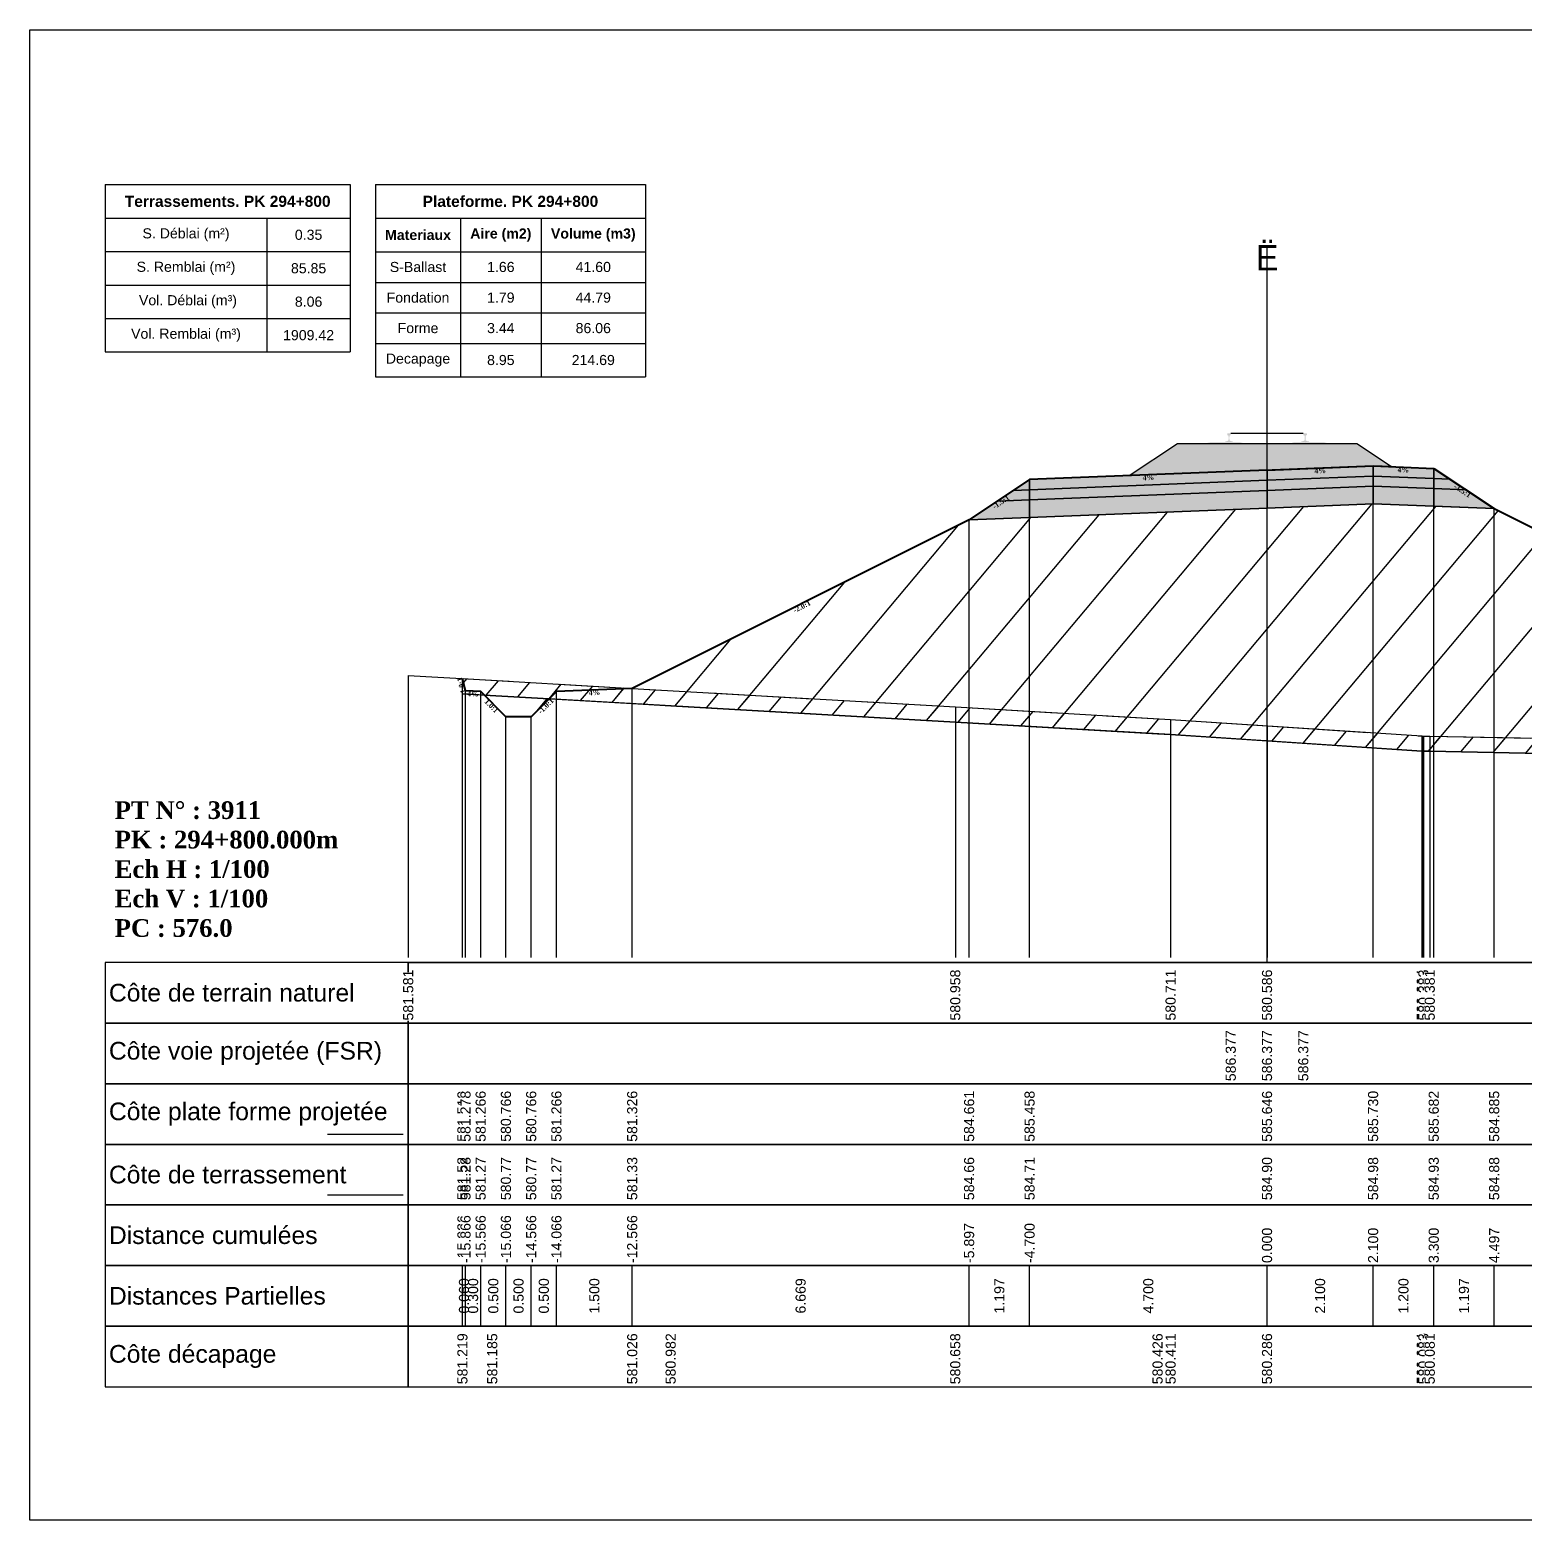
# Model space of a CAD drawing. Header units: millimetres. Extents: x 2762 to 3076, y 916 to 3305.
# Drawn here: x 2797.56 to 2827.14, y 3219.65 to 3249.15 of the extents above; entities that cross this region are included whole.
import ezdxf

# ---------------------------------------------------------------- set-up
doc = ezdxf.new("R2010")
doc.units = ezdxf.units.MM
doc.header["$LTSCALE"] = 2
doc.linetypes.add('CACHE', pattern=[9.525, 6.35, -3.175])
doc.linetypes.add('DASHED', pattern=[0.75, 0.5, -0.25])
for name, color, linetype in [('C-ANNO-TABL', 1, 'Continuous'), ('C-ANNO-TABL-TEXT', 150, 'Continuous'), ('C-ANNO-TABL-TITL', 150, 'Continuous'), ('C-ANNO-TABL-TTBL', 5, 'Continuous'), ('C-ROAD-CORR', 5, 'Continuous'), ('C-ROAD-SCTN', 7, 'Continuous')]:
    doc.layers.add(name, color=color, linetype=linetype)
doc.styles.add('ARIAL', font='arial.ttf')
doc.styles.add('C3D_Etiquette', font='romans.shx')
doc.styles.add('C3D_Profil_Travers', font='romans.shx')
doc.styles.get("Standard").update_dxf_attribs({"font": 'arial.ttf'})

msp = doc.modelspace()

# ---------------------------------------------------------------- hatches: boundary and pattern name
at = {"linetype": 'Continuous', "lineweight": -3}
msp.add_hatch(color=254, dxfattribs=at).paths.add_polyline_path([(2820.837, 3240.778), (2820.837, 3240.963), (2820.952, 3240.984), (2821.3, 3240.984), (2821.3, 3240.989), (2821.226, 3240.989), (2821.226, 3240.999), (2821.227, 3241), (2821.229, 3241.001), (2821.23, 3241.001), (2821.25, 3241.003), (2821.253, 3241.003), (2821.256, 3241.004), (2821.284, 3241.015), (2821.287, 3241.016), (2821.288, 3241.017), (2821.289, 3241.019), (2821.29, 3241.023), (2821.291, 3241.03), (2821.292, 3241.039), (2821.293, 3241.05), (2821.293, 3241.073), (2821.292, 3241.089), (2821.292, 3241.096), (2821.291, 3241.102), (2821.29, 3241.106), (2821.29, 3241.108), (2821.289, 3241.112), (2821.288, 3241.113), (2821.287, 3241.115), (2821.286, 3241.116), (2821.285, 3241.117), (2821.269, 3241.122), (2821.267, 3241.124), (2821.266, 3241.125), (2821.265, 3241.126), (2821.265, 3241.129), (2821.265, 3241.147), (2821.266, 3241.151), (2821.267, 3241.154), (2821.269, 3241.156), (2821.271, 3241.157), (2821.274, 3241.159), (2821.275, 3241.159), (2821.279, 3241.16), (2821.283, 3241.161), (2821.286, 3241.161), (2821.29, 3241.161), (2821.295, 3241.161), (2821.298, 3241.161), (2821.301, 3241.161), (2821.305, 3241.161), (2821.308, 3241.161), (2821.312, 3241.161), (2821.317, 3241.161), (2821.32, 3241.161), (2821.324, 3241.16), (2821.328, 3241.159), (2821.329, 3241.159), (2821.331, 3241.157), (2821.334, 3241.156), (2821.336, 3241.154), (2821.337, 3241.151), (2821.337, 3241.147), (2821.337, 3241.129), (2821.337, 3241.126), (2821.337, 3241.125), (2821.336, 3241.124), (2821.334, 3241.122), (2821.318, 3241.117), (2821.317, 3241.116), (2821.315, 3241.115), (2821.314, 3241.113), (2821.314, 3241.112), (2821.313, 3241.108), (2821.312, 3241.106), (2821.312, 3241.102), (2821.311, 3241.096), (2821.31, 3241.089), (2821.31, 3241.073), (2821.31, 3241.05), (2821.311, 3241.039), (2821.312, 3241.03), (2821.313, 3241.023), (2821.314, 3241.019), (2821.315, 3241.017), (2821.316, 3241.016), (2821.318, 3241.015), (2821.347, 3241.004), (2821.35, 3241.003), (2821.353, 3241.003), (2821.373, 3241.001), (2821.374, 3241.001), (2821.375, 3241), (2821.376, 3240.999), (2821.376, 3240.989), (2821.302, 3240.989), (2821.302, 3240.984), (2821.506, 3240.984), (2821.638, 3240.953), (2822.472, 3240.953), (2822.603, 3240.984), (2822.807, 3240.984), (2822.807, 3240.989), (2822.733, 3240.989), (2822.733, 3240.999), (2822.734, 3241), (2822.736, 3241.001), (2822.737, 3241.001), (2822.757, 3241.003), (2822.76, 3241.003), (2822.763, 3241.004), (2822.791, 3241.015), (2822.794, 3241.016), (2822.795, 3241.017), (2822.796, 3241.019), (2822.797, 3241.023), (2822.798, 3241.03), (2822.799, 3241.039), (2822.8, 3241.05), (2822.8, 3241.073), (2822.799, 3241.089), (2822.799, 3241.096), (2822.798, 3241.102), (2822.797, 3241.106), (2822.797, 3241.108), (2822.796, 3241.112), (2822.795, 3241.113), (2822.794, 3241.115), (2822.793, 3241.116), (2822.792, 3241.117), (2822.776, 3241.122), (2822.774, 3241.124), (2822.773, 3241.125), (2822.772, 3241.126), (2822.772, 3241.129), (2822.772, 3241.147), (2822.773, 3241.151), (2822.774, 3241.154), (2822.776, 3241.156), (2822.778, 3241.157), (2822.781, 3241.159), (2822.782, 3241.159), (2822.786, 3241.16), (2822.79, 3241.161), (2822.793, 3241.161), (2822.797, 3241.161), (2822.802, 3241.161), (2822.805, 3241.161), (2822.808, 3241.161), (2822.812, 3241.161), (2822.815, 3241.161), (2822.819, 3241.161), (2822.824, 3241.161), (2822.827, 3241.161), (2822.831, 3241.16), (2822.835, 3241.159), (2822.836, 3241.159), (2822.838, 3241.157), (2822.841, 3241.156), (2822.843, 3241.154), (2822.844, 3241.151), (2822.844, 3241.147), (2822.844, 3241.129), (2822.844, 3241.126), (2822.844, 3241.125), (2822.843, 3241.124), (2822.841, 3241.122), (2822.825, 3241.117), (2822.824, 3241.116), (2822.822, 3241.115), (2822.821, 3241.113), (2822.821, 3241.112), (2822.82, 3241.108), (2822.819, 3241.106), (2822.819, 3241.102), (2822.818, 3241.096), (2822.817, 3241.089), (2822.817, 3241.073), (2822.817, 3241.05), (2822.818, 3241.039), (2822.819, 3241.03), (2822.82, 3241.023), (2822.821, 3241.019), (2822.822, 3241.017), (2822.823, 3241.016), (2822.825, 3241.015), (2822.854, 3241.004), (2822.857, 3241.003), (2822.86, 3241.003), (2822.88, 3241.001), (2822.881, 3241.001), (2822.882, 3241), (2822.883, 3240.999), (2822.883, 3240.989), (2822.809, 3240.989), (2822.809, 3240.984), (2823.157, 3240.984), (2823.272, 3240.963), (2823.272, 3240.778)])
h = msp.add_hatch(dxfattribs=at)
h.set_pattern_fill('GRAVEL', color=252, scale=0.009, style=0)
h.set_pattern_definition([(228.0128, (2819.486781, 3240.549548), (-1.8288, -2.0574), [0.030755, -3.0447435]), (184.96974, (2819.466207, 3240.526688), (2.743199999, 0.228600013), [0.0527764, -5.2248644]), (132.51045, (2819.413629, 3240.522116), (2.286, -2.5146), [0.0372133, -3.684125]), (267.2737, (2819.324475, 3240.464966), (0.2286, 4.572), [0.0480604, -4.7579794]), (292.83365, (2819.322189, 3240.41696), (-1.143, 2.7432), [0.047127, -4.6655827]), (357.2737, (2819.340477, 3240.373526), (-4.572, 0.2286), [0.0480604, -4.7579794]), (37.69424, (2819.388483, 3240.37124), (-2.9718, -2.286), [0.0635574, -6.2921804]), (72.25533, (2819.438775, 3240.410102), (1.6002, 5.0292), [0.0600048, -5.940473]), (121.42957, (2819.457063, 3240.467252), (-1.8288, 2.9718), [0.048223, -4.774099]), (175.23636, (2819.431917, 3240.5084), (2.5146, -0.2286), [0.055054, -2.697654]), (222.39744, (2819.377053, 3240.512972), (-2.7432, -2.5146), [0.071197, -7.0485095]), (138.81407, (2819.55079, 3240.46268), (-1.6002, 1.3716), [0.0243004, -2.405751]), (171.46923, (2819.532501, 3240.478682), (2.9718, -0.4572), [0.0462314, -4.5769175]), (225, (2819.48678, 3240.48554), (-3e-17, -0.2286), [0.032329, -0.29096]), (203.1986, (2819.47078, 3240.512972), (1.143, 0.4572), [0.01741, -1.723556]), (291.8014, (2819.454777, 3240.506114), (-0.2286, 0.6858), [0.024621, -1.206428]), (30.9638, (2819.46392, 3240.483254), (0.6858, 0.4572), [0.039989, -1.292967]), (161.565, (2819.49821, 3240.50383), (0.4572, -0.2286), [0.028916, -0.693981]), (16.38954, (2819.322189, 3240.506114), (2.286, 0.6858), [0.040508, -4.0102944]), (70.34618, (2819.361051, 3240.517544), (-0.9144, -2.5146), [0.033984, -3.3643994]), (293.1986, (2819.49821, 3240.549548), (-0.4572, 1.143), [0.034819, -1.7061465]), (343.61046, (2819.511927, 3240.517544), (-2.286, 0.6858), [0.040508, -4.0102944]), (339.44395, (2819.32219, 3240.364382), (-1.143, 0.4572), [0.039063, -1.914096]), (294.77514, (2819.358765, 3240.350666), (-1.143, 2.5146), [0.0327305, -3.2403234]), (66.8014, (2819.500497, 3240.320948), (0.4572, 1.143), [0.034819, -1.7061465]), (17.35402, (2819.514213, 3240.352952), (-2.9718, -0.9144), [0.0383204, -3.793714]), (69.44395, (2819.388483, 3240.320948), (-0.4572, -1.143), [0.0195316, -1.933628]), (101.3099, (2819.48678, 3240.32095), (-0.2286, 0.9144), [0.011656, -1.1539795]), (165.9638, (2819.484495, 3240.33238), (0.6858, -0.2286), [0.047127, -0.895415]), (186.009, (2819.438775, 3240.343808), (2.286, 0.2286), [0.043674, -4.323723]), (303.69, (2819.46392, 3240.46268), (-0.2286, 0.4572), [0.032969, -0.79126]), (353.15723, (2819.482209, 3240.435248), (3.8862, -0.4572), [0.05756, -5.698441]), (60.9454, (2819.53936, 3240.42839), (-0.9144, -1.6002), [0.023536, -2.330045]), (90, (2819.5508, 3240.44896), (-0.2286, 0.2286), [0.013716, -0.214884]), (120.25644, (2819.434203, 3240.350666), (0.9144, -1.6002), [0.031758, -3.1440547]), (48.0128, (2819.418201, 3240.378098), (1.8288, 2.0574), [0.06151, -3.0139886]), (0, (2819.45935, 3240.42382), (0.2286, 0.2286), [0.059436, -0.169164]), (325.30485, (2819.518785, 3240.423818), (2.286, -1.6002), [0.036145, -3.5783385]), (254.0546, (2819.548503, 3240.403244), (-0.2286, -0.9144), [0.033285, -1.6309485]), (207.64598, (2819.539359, 3240.37124), (-4.3434, -2.286), [0.054193, -5.365122]), (175.42608, (2819.491353, 3240.346094), (-2.9718, 0.2286), [0.0573327, -5.675926])])
h.paths.add_polyline_path([(2819.322, 3240.321), (2820.28, 3240.959), (2823.83, 3240.959), (2824.519, 3240.5), (2824.155, 3240.514)])
h = msp.add_hatch(color=30, dxfattribs=at)
h.paths.add_polyline_path([(2825.355, 3240.066), (2825.355, 3240.266), (2825.674, 3240.253), (2825.993, 3240.041)])
h.paths.add_polyline_path([(2824.155, 3240.114), (2824.155, 3240.314), (2825.355, 3240.266), (2825.355, 3240.066)])
h.paths.add_polyline_path([(2822.055, 3240.03), (2822.055, 3240.23), (2824.155, 3240.314), (2824.155, 3240.114)])
h.paths.add_polyline_path([(2817.355, 3239.842), (2817.355, 3240.042), (2822.055, 3240.23), (2822.055, 3240.03)])
h.paths.add_polyline_path([(2816.716, 3239.817), (2817.035, 3240.029), (2817.355, 3240.042), (2817.355, 3239.842)])
h = msp.add_hatch(color=11, dxfattribs=at)
h.paths.add_polyline_path([(2825.355, 3240.266), (2825.355, 3240.466), (2825.674, 3240.253)])
h.paths.add_polyline_path([(2824.155, 3240.314), (2824.155, 3240.514), (2825.355, 3240.466), (2825.355, 3240.266)])
h.paths.add_polyline_path([(2822.055, 3240.23), (2822.055, 3240.43), (2824.155, 3240.514), (2824.155, 3240.314)])
h.paths.add_polyline_path([(2817.355, 3240.042), (2817.355, 3240.242), (2822.055, 3240.43), (2822.055, 3240.23)])
h.paths.add_polyline_path([(2817.035, 3240.029), (2817.355, 3240.242), (2817.355, 3240.042)])
h = msp.add_hatch(color=83, dxfattribs=at)
h.paths.add_polyline_path([(2825.355, 3239.716), (2825.355, 3240.066), (2825.993, 3240.041), (2826.551, 3239.668)])
h.paths.add_polyline_path([(2824.155, 3239.764), (2824.155, 3240.114), (2825.355, 3240.066), (2825.355, 3239.716)])
h.paths.add_polyline_path([(2822.055, 3239.68), (2822.055, 3240.03), (2824.155, 3240.114), (2824.155, 3239.764)])
h.paths.add_polyline_path([(2817.355, 3239.492), (2817.355, 3239.842), (2822.055, 3240.03), (2822.055, 3239.68)])
h.paths.add_polyline_path([(2816.158, 3239.444), (2816.716, 3239.817), (2817.355, 3239.842), (2817.355, 3239.492)])
h = msp.add_hatch(dxfattribs=at)
h.set_pattern_fill('_U', color=3, angle=50, style=0, pattern_type=0)
h.set_pattern_definition([(50, (2807.8434, 3235.9045), (-0.766044, 0.642788), [])])
h.paths.add_polyline_path([(2807.843, 3235.904), (2807.989, 3236.05), (2809.489, 3236.11), (2816.158, 3239.444), (2824.155, 3239.764), (2826.551, 3239.668), (2835.962, 3234.963), (2835.962, 3234.663), (2825.276, 3234.865), (2825.151, 3234.867), (2825.135, 3234.867), (2825.118, 3234.868), (2820.146, 3235.195), (2815.884, 3235.442)])
h.paths.add_polyline_path([(2806.128, 3236.003), (2806.128, 3236.303), (2806.189, 3236.062), (2806.489, 3236.05), (2806.56, 3235.978)])
h = msp.add_hatch(dxfattribs=at)
h.set_pattern_fill('_U', color=150, scale=0.5, angle=50, style=0, pattern_type=0)
h.set_pattern_definition([(50, (2807.84337, 3235.90446), (-0.383022, 0.321394), [])])
h.paths.add_polyline_path([(2807.843, 3235.904), (2807.989, 3236.05), (2809.489, 3236.11), (2815.884, 3235.742), (2820.146, 3235.495), (2825.118, 3235.168), (2825.135, 3235.167), (2825.151, 3235.167), (2825.276, 3235.165), (2835.962, 3234.963), (2835.962, 3234.663), (2825.276, 3234.865), (2825.151, 3234.867), (2825.135, 3234.867), (2825.118, 3234.868), (2820.146, 3235.195), (2815.884, 3235.442)])
h.paths.add_polyline_path([(2806.128, 3236.303), (2809.489, 3236.11), (2807.989, 3236.05), (2807.843, 3235.904), (2806.56, 3235.978), (2806.489, 3236.05), (2806.189, 3236.062)])
h.paths.add_polyline_path([(2806.128, 3236.003), (2806.128, 3236.303), (2806.189, 3236.062), (2806.489, 3236.05), (2806.56, 3235.978)])
h = msp.add_hatch(dxfattribs=at)
h.set_pattern_fill('_U', color=1, angle=50, style=0, pattern_type=0)
h.set_pattern_definition([(50, (2806.5603, 3235.9783), (-0.76604, 0.6428), [])])
h.paths.add_polyline_path([(2806.56, 3235.978), (2807.843, 3235.904), (2807.489, 3235.55), (2806.989, 3235.55)])

# ---------------------------------------------------------------- linework, layer by layer
at = {"color": 7, "linetype": 'Continuous', "lineweight": -3}
for p, q in [((2822.055, 3230.684), (2822.055, 3244.884)), ((2805.054, 3230.684), (2839.056, 3230.684)), ((2806.128, 3223.484), (2806.128, 3224.684)), ((2806.189, 3223.484), (2806.189, 3224.684)), ((2806.189, 3223.484), (2806.189, 3224.684)), ((2806.489, 3223.484), (2806.489, 3224.684)), ((2806.489, 3223.484), (2806.489, 3224.684)), ((2806.989, 3223.484), (2806.989, 3224.684)), ((2806.989, 3223.484), (2806.989, 3224.684)), ((2807.489, 3223.484), (2807.489, 3224.684)), ((2807.489, 3223.484), (2807.489, 3224.684)), ((2807.989, 3223.484), (2807.989, 3224.684)), ((2807.989, 3223.484), (2807.989, 3224.684)), ((2809.489, 3223.484), (2809.489, 3224.684)), ((2809.489, 3223.484), (2809.489, 3224.684)), ((2816.158, 3223.484), (2816.158, 3224.684)), ((2816.158, 3223.484), (2816.158, 3224.684)), ((2817.355, 3223.484), (2817.355, 3224.684)), ((2817.355, 3223.484), (2817.355, 3224.684)), ((2822.055, 3223.484), (2822.055, 3224.684)), ((2822.055, 3223.484), (2822.055, 3224.684)), ((2824.155, 3223.484), (2824.155, 3224.684)), ((2824.155, 3223.484), (2824.155, 3224.684)), ((2825.355, 3223.484), (2825.355, 3224.684)), ((2825.355, 3223.484), (2825.355, 3224.684)), ((2826.551, 3223.484), (2826.551, 3224.684)), ((2826.551, 3223.484), (2826.551, 3224.684))]:
    msp.add_line(p, q, dxfattribs=at)
at = {"color": 251, "linetype": 'Continuous', "lineweight": -3}
for p, q in [((2819.322, 3240.321), (2820.28, 3240.959)), ((2820.28, 3240.959), (2823.83, 3240.959)), ((2823.83, 3240.959), (2824.519, 3240.5)), ((2817.355, 3240.242), (2822.055, 3240.43)), ((2824.155, 3240.514), (2819.322, 3240.321)), ((2822.055, 3240.43), (2824.155, 3240.514)), ((2822.055, 3240.23), (2822.055, 3240.43)), ((2822.055, 3240.43), (2822.055, 3240.23)), ((2824.155, 3240.314), (2822.055, 3240.23)), ((2824.519, 3240.5), (2824.155, 3240.514)), ((2824.155, 3240.314), (2824.155, 3240.514)), ((2824.155, 3240.514), (2825.355, 3240.466)), ((2824.155, 3240.514), (2824.155, 3240.314)), ((2825.355, 3240.266), (2824.155, 3240.314)), ((2825.355, 3240.266), (2825.355, 3240.466)), ((2825.355, 3240.466), (2825.674, 3240.253)), ((2825.355, 3240.466), (2825.355, 3240.266)), ((2825.674, 3240.253), (2825.355, 3240.266)), ((2817.035, 3240.029), (2817.355, 3240.242)), ((2817.355, 3240.042), (2817.035, 3240.029)), ((2817.355, 3240.042), (2817.355, 3240.242)), ((2817.355, 3240.242), (2817.355, 3240.042)), ((2822.055, 3240.23), (2817.355, 3240.042))]:
    msp.add_line(p, q, dxfattribs=at)
at = {"color": 53, "linetype": 'Continuous', "lineweight": -3}
for p, q in [((2822.055, 3240.23), (2824.155, 3240.314)), ((2824.155, 3240.114), (2824.155, 3240.314)), ((2824.155, 3240.314), (2825.355, 3240.266)), ((2824.155, 3240.314), (2824.155, 3240.114)), ((2825.355, 3240.066), (2825.355, 3240.266)), ((2825.355, 3240.266), (2825.674, 3240.253)), ((2825.355, 3240.266), (2825.355, 3240.066)), ((2816.716, 3239.817), (2817.035, 3240.029)), ((2817.035, 3240.029), (2817.355, 3240.042)), ((2817.355, 3240.042), (2822.055, 3240.23)), ((2817.355, 3239.842), (2817.355, 3240.042)), ((2817.355, 3240.042), (2817.355, 3239.842)), ((2822.055, 3240.03), (2817.355, 3239.842)), ((2817.355, 3239.842), (2822.055, 3240.03)), ((2822.055, 3240.03), (2822.055, 3240.23)), ((2822.055, 3240.23), (2822.055, 3240.03)), ((2824.155, 3240.114), (2822.055, 3240.03)), ((2822.055, 3240.03), (2824.155, 3240.114)), ((2822.055, 3239.68), (2822.055, 3240.03)), ((2822.055, 3240.03), (2822.055, 3239.68)), ((2825.355, 3240.066), (2824.155, 3240.114)), ((2824.155, 3239.764), (2824.155, 3240.114)), ((2824.155, 3240.114), (2825.355, 3240.066)), ((2824.155, 3240.114), (2824.155, 3239.764)), ((2825.993, 3240.041), (2825.355, 3240.066)), ((2825.355, 3239.716), (2825.355, 3240.066)), ((2825.355, 3240.066), (2825.993, 3240.041)), ((2825.355, 3240.066), (2825.355, 3239.716)), ((2825.674, 3240.253), (2825.993, 3240.041)), ((2825.993, 3240.041), (2826.551, 3239.668)), ((2816.158, 3239.444), (2816.716, 3239.817)), ((2817.355, 3239.842), (2816.716, 3239.817)), ((2816.716, 3239.817), (2817.355, 3239.842)), ((2817.355, 3239.492), (2817.355, 3239.842)), ((2817.355, 3239.842), (2817.355, 3239.492)), ((2822.055, 3239.68), (2817.355, 3239.492)), ((2824.155, 3239.764), (2822.055, 3239.68)), ((2825.355, 3239.716), (2824.155, 3239.764)), ((2826.551, 3239.668), (2825.355, 3239.716)), ((2817.355, 3239.492), (2816.158, 3239.444))]:
    msp.add_line(p, q, dxfattribs=at)
at = {"color": 253, "linetype": 'Continuous', "lineweight": -3}
for p, q in [((2816.158, 3239.444), (2824.155, 3239.764)), ((2824.155, 3239.764), (2826.551, 3239.668)), ((2809.489, 3236.11), (2816.158, 3239.444)), ((2826.551, 3239.668), (2835.962, 3234.963)), ((2806.128, 3236.303), (2809.489, 3236.11)), ((2806.189, 3236.062), (2806.128, 3236.303)), ((2806.128, 3236.003), (2806.128, 3236.303)), ((2806.128, 3236.303), (2806.189, 3236.062)), ((2806.128, 3236.003), (2806.128, 3236.303)), ((2806.128, 3236.303), (2806.189, 3236.062)), ((2806.56, 3235.978), (2806.128, 3236.003)), ((2806.56, 3235.978), (2806.128, 3236.003)), ((2806.489, 3236.05), (2806.189, 3236.062)), ((2806.189, 3236.062), (2806.489, 3236.05)), ((2806.189, 3236.062), (2806.489, 3236.05)), ((2806.56, 3235.978), (2806.489, 3236.05)), ((2806.489, 3236.05), (2806.56, 3235.978)), ((2806.489, 3236.05), (2806.56, 3235.978)), ((2807.843, 3235.904), (2806.56, 3235.978)), ((2806.56, 3235.978), (2807.843, 3235.904)), ((2806.989, 3235.55), (2806.56, 3235.978)), ((2807.843, 3235.904), (2807.489, 3235.55)), ((2807.843, 3235.904), (2807.989, 3236.05)), ((2807.989, 3236.05), (2807.843, 3235.904)), ((2807.843, 3235.904), (2807.989, 3236.05)), ((2815.884, 3235.442), (2807.843, 3235.904)), ((2815.884, 3235.442), (2807.843, 3235.904)), ((2807.989, 3236.05), (2809.489, 3236.11)), ((2809.489, 3236.11), (2807.989, 3236.05)), ((2807.989, 3236.05), (2809.489, 3236.11)), ((2809.489, 3236.11), (2815.884, 3235.742)), ((2807.489, 3235.55), (2806.989, 3235.55)), ((2815.884, 3235.742), (2820.146, 3235.495)), ((2820.146, 3235.195), (2815.884, 3235.442)), ((2820.146, 3235.195), (2815.884, 3235.442)), ((2820.146, 3235.495), (2825.118, 3235.168)), ((2825.118, 3234.868), (2820.146, 3235.195)), ((2825.118, 3234.868), (2820.146, 3235.195)), ((2825.118, 3235.168), (2825.135, 3235.167)), ((2825.135, 3235.167), (2825.151, 3235.167)), ((2825.151, 3235.167), (2825.276, 3235.165)), ((2825.276, 3235.165), (2835.962, 3234.963)), ((2825.135, 3234.867), (2825.118, 3234.868)), ((2825.135, 3234.867), (2825.118, 3234.868)), ((2825.151, 3234.867), (2825.135, 3234.867)), ((2825.151, 3234.867), (2825.135, 3234.867)), ((2825.276, 3234.865), (2825.151, 3234.867)), ((2825.276, 3234.865), (2825.151, 3234.867)), ((2835.962, 3234.663), (2825.276, 3234.865)), ((2835.962, 3234.663), (2825.276, 3234.865))]:
    msp.add_line(p, q, dxfattribs=at)
at = {"color": 8, "linetype": 'CACHE', "lineweight": -3}
for p, q in [((2822.055, 3230.784), (2822.055, 3239.68)), ((2822.055, 3230.784), (2822.055, 3239.68)), ((2824.155, 3230.784), (2824.155, 3239.764)), ((2825.355, 3230.784), (2825.355, 3239.716)), ((2816.158, 3230.784), (2816.158, 3239.444)), ((2817.355, 3230.784), (2817.355, 3239.492)), ((2826.551, 3230.784), (2826.551, 3239.668)), ((2806.128, 3230.784), (2806.128, 3236.303)), ((2806.189, 3230.784), (2806.189, 3236.062)), ((2806.489, 3230.784), (2806.489, 3236.05)), ((2807.989, 3230.784), (2807.989, 3236.05)), ((2809.489, 3230.784), (2809.489, 3236.11)), ((2806.989, 3230.784), (2806.989, 3235.55)), ((2807.489, 3230.784), (2807.489, 3235.55))]:
    msp.add_line(p, q, dxfattribs=at)
at = {"color": 105, "linetype": 'DASHED', "lineweight": -3, "ltscale": 2}
for p, q in [((2805.055, 3236.365), (2815.884, 3235.742)), ((2815.884, 3235.742), (2820.146, 3235.495)), ((2820.146, 3235.495), (2822.055, 3235.37)), ((2822.055, 3235.37), (2825.118, 3235.168)), ((2825.118, 3235.168), (2825.135, 3235.167)), ((2825.135, 3235.167), (2825.151, 3235.167)), ((2825.151, 3235.167), (2825.276, 3235.165)), ((2825.276, 3235.165), (2839.055, 3234.905))]:
    msp.add_line(p, q, dxfattribs=at)
at = {"color": 98, "linetype": 'CACHE', "lineweight": -3}
for p, q in [((2805.055, 3236.365), (2805.055, 3230.784)), ((2815.884, 3235.742), (2815.884, 3230.784)), ((2820.146, 3235.495), (2820.146, 3230.784)), ((2822.055, 3235.37), (2822.055, 3230.784)), ((2825.118, 3235.168), (2825.118, 3230.784)), ((2825.135, 3235.167), (2825.135, 3230.784)), ((2825.151, 3235.167), (2825.151, 3230.784)), ((2825.276, 3235.165), (2825.276, 3230.784))]:
    msp.add_line(p, q, dxfattribs=at)
at = {"color": 6, "linetype": 'Continuous', "lineweight": -3}
for p, q in [((2806.128, 3236.003), (2806.718, 3235.969)), ((2806.718, 3235.969), (2809.489, 3235.81)), ((2809.489, 3235.81), (2810.25, 3235.766)), ((2810.25, 3235.766), (2815.884, 3235.442)), ((2815.884, 3235.442), (2819.888, 3235.21)), ((2819.888, 3235.21), (2820.146, 3235.195)), ((2820.146, 3235.195), (2822.055, 3235.07)), ((2822.055, 3235.07), (2825.118, 3234.868)), ((2825.118, 3234.868), (2825.135, 3234.867)), ((2825.135, 3234.867), (2825.151, 3234.867)), ((2825.151, 3234.867), (2825.276, 3234.865)), ((2825.276, 3234.865), (2835.962, 3234.663))]:
    msp.add_line(p, q, dxfattribs=at)
at = {"color": 154, "linetype": 'Continuous', "lineweight": -3}
msp.add_line((2803.454, 3227.284), (2804.954, 3227.284), dxfattribs=at)
at = {"color": 1, "linetype": 'Continuous', "lineweight": -3}
msp.add_line((2803.454, 3226.084), (2804.954, 3226.084), dxfattribs=at)
at = {"color": 7, "linetype": 'Continuous', "lineweight": -3}
for points in [[(2805.054, 3229.484), (2805.054, 3230.684), (2799.054, 3230.684), (2799.054, 3229.484)], [(2805.054, 3229.484), (2839.056, 3229.484), (2839.056, 3230.684), (2805.054, 3230.684)], [(2805.054, 3228.284), (2805.054, 3229.484), (2799.054, 3229.484), (2799.054, 3228.284)], [(2805.054, 3228.284), (2839.056, 3228.284), (2839.056, 3229.484), (2805.054, 3229.484)], [(2805.054, 3227.084), (2805.054, 3228.284), (2799.054, 3228.284), (2799.054, 3227.084)], [(2805.054, 3227.084), (2839.056, 3227.084), (2839.056, 3228.284), (2805.054, 3228.284)], [(2805.054, 3225.884), (2805.054, 3227.084), (2799.054, 3227.084), (2799.054, 3225.884)], [(2805.054, 3225.884), (2839.056, 3225.884), (2839.056, 3227.084), (2805.054, 3227.084)], [(2805.054, 3224.684), (2805.054, 3225.884), (2799.054, 3225.884), (2799.054, 3224.684)], [(2805.054, 3224.684), (2839.056, 3224.684), (2839.056, 3225.884), (2805.054, 3225.884)], [(2805.054, 3223.484), (2805.054, 3224.684), (2799.054, 3224.684), (2799.054, 3223.484)], [(2805.054, 3223.484), (2839.056, 3223.484), (2839.056, 3224.684), (2805.054, 3224.684)], [(2805.054, 3222.284), (2805.054, 3223.484), (2799.054, 3223.484), (2799.054, 3222.284)], [(2805.054, 3222.284), (2839.056, 3222.284), (2839.056, 3223.484), (2805.054, 3223.484)]]:
    msp.add_3dface(points, dxfattribs=at)
at = {"layer": 'C-ANNO-TABL', "color": 7, "linetype": 'Continuous', "lineweight": -3}
for p, q in [((2799.054, 3245.419), (2802.256, 3245.419)), ((2802.256, 3245.419), (2803.907, 3245.419)), ((2802.256, 3245.419), (2802.256, 3244.757)), ((2804.407, 3245.416), (2806.089, 3245.416)), ((2806.089, 3245.416), (2807.685, 3245.416)), ((2806.089, 3245.416), (2806.089, 3244.754)), ((2807.685, 3245.416), (2809.748, 3245.416)), ((2807.685, 3245.416), (2807.685, 3244.754)), ((2799.054, 3244.757), (2802.256, 3244.757)), ((2802.256, 3244.757), (2803.907, 3244.757)), ((2802.256, 3244.757), (2802.256, 3244.095)), ((2804.407, 3244.754), (2806.089, 3244.754)), ((2806.089, 3244.754), (2807.685, 3244.754)), ((2806.089, 3244.754), (2806.089, 3244.147)), ((2807.685, 3244.754), (2809.748, 3244.754)), ((2807.685, 3244.754), (2807.685, 3244.147)), ((2804.407, 3244.147), (2806.089, 3244.147)), ((2806.089, 3244.147), (2807.685, 3244.147)), ((2806.089, 3244.147), (2806.089, 3243.543)), ((2807.685, 3244.147), (2809.748, 3244.147)), ((2807.685, 3244.147), (2807.685, 3243.543)), ((2799.054, 3244.095), (2802.256, 3244.095)), ((2802.256, 3244.095), (2803.907, 3244.095)), ((2802.256, 3244.095), (2802.256, 3243.432)), ((2804.407, 3243.543), (2806.089, 3243.543)), ((2806.089, 3243.543), (2807.685, 3243.543)), ((2806.089, 3243.543), (2806.089, 3242.939)), ((2807.685, 3243.543), (2809.748, 3243.543)), ((2807.685, 3243.543), (2807.685, 3242.939)), ((2799.054, 3243.432), (2802.256, 3243.432)), ((2802.256, 3243.432), (2803.907, 3243.432)), ((2802.256, 3243.432), (2802.256, 3242.77)), ((2804.407, 3242.939), (2806.089, 3242.939)), ((2806.089, 3242.939), (2807.685, 3242.939)), ((2806.089, 3242.939), (2806.089, 3242.28)), ((2807.685, 3242.939), (2809.748, 3242.939)), ((2807.685, 3242.939), (2807.685, 3242.28))]:
    msp.add_line(p, q, dxfattribs=at)
at = {"layer": 'C-ANNO-TABL-TTBL', "color": 7, "linetype": 'Continuous', "lineweight": -3}
for p, q in [((2799.054, 3246.084), (2803.907, 3246.084)), ((2799.054, 3246.084), (2799.054, 3245.419)), ((2803.907, 3246.084), (2803.907, 3245.419)), ((2804.407, 3246.084), (2809.748, 3246.084)), ((2804.407, 3246.084), (2804.407, 3245.416)), ((2809.748, 3246.084), (2809.748, 3245.416)), ((2799.054, 3245.419), (2799.054, 3244.757)), ((2803.907, 3245.419), (2803.907, 3244.757)), ((2804.407, 3245.416), (2804.407, 3244.754)), ((2809.748, 3245.416), (2809.748, 3244.754)), ((2799.054, 3244.757), (2799.054, 3244.095)), ((2803.907, 3244.757), (2803.907, 3244.095)), ((2804.407, 3244.754), (2804.407, 3244.147)), ((2809.748, 3244.754), (2809.748, 3244.147)), ((2804.407, 3244.147), (2804.407, 3243.543)), ((2809.748, 3244.147), (2809.748, 3243.543)), ((2799.054, 3244.095), (2799.054, 3243.432)), ((2803.907, 3244.095), (2803.907, 3243.432)), ((2804.407, 3243.543), (2804.407, 3242.939)), ((2809.748, 3243.543), (2809.748, 3242.939)), ((2799.054, 3243.432), (2799.054, 3242.77)), ((2803.907, 3243.432), (2803.907, 3242.77)), ((2804.407, 3242.939), (2804.407, 3242.28)), ((2809.748, 3242.939), (2809.748, 3242.28)), ((2799.054, 3242.77), (2802.256, 3242.77)), ((2802.256, 3242.77), (2803.907, 3242.77)), ((2804.407, 3242.28), (2806.089, 3242.28)), ((2806.089, 3242.28), (2807.685, 3242.28)), ((2807.685, 3242.28), (2809.748, 3242.28))]:
    msp.add_line(p, q, dxfattribs=at)
at = {"layer": 'C-ROAD-CORR', "color": 1, "linetype": 'Continuous', "lineweight": 40}
for p, q in [((2822.055, 3240.43), (2817.355, 3240.242)), ((2822.055, 3240.43), (2824.155, 3240.514)), ((2824.155, 3240.514), (2825.355, 3240.466)), ((2825.355, 3240.466), (2826.551, 3239.668)), ((2817.355, 3240.242), (2816.158, 3239.444)), ((2816.158, 3239.444), (2809.489, 3236.11)), ((2826.551, 3239.668), (2835.962, 3234.963)), ((2806.189, 3236.062), (2806.128, 3236.303)), ((2806.489, 3236.05), (2806.189, 3236.062)), ((2806.989, 3235.55), (2806.489, 3236.05)), ((2807.989, 3236.05), (2807.489, 3235.55)), ((2809.489, 3236.11), (2807.989, 3236.05)), ((2807.489, 3235.55), (2806.989, 3235.55))]:
    msp.add_line(p, q, dxfattribs=at)
at = {"layer": 'C-ROAD-CORR', "color": 102, "linetype": 'Continuous', "lineweight": -3, "ltscale": 0.5}
for p, q in [((2822.055, 3239.68), (2817.355, 3239.492)), ((2822.055, 3239.68), (2824.155, 3239.764)), ((2824.155, 3239.764), (2825.355, 3239.716)), ((2825.355, 3239.716), (2826.551, 3239.668)), ((2817.355, 3239.492), (2816.158, 3239.444))]:
    msp.add_line(p, q, dxfattribs=at)
at = {"layer": 'C-ROAD-CORR', "color": 1, "linetype": 'Continuous', "lineweight": -3}
for p, q in [((2806.989, 3235.55), (2806.489, 3236.05)), ((2807.989, 3236.05), (2807.489, 3235.55))]:
    msp.add_line(p, q, dxfattribs=at)
at = {"layer": 'C-ROAD-SCTN', "color": 154, "linetype": 'Continuous', "lineweight": -3}
for p, q in [((2821.337, 3241.161), (2822.055, 3241.161)), ((2822.055, 3241.161), (2822.772, 3241.161)), ((2817.355, 3240.242), (2822.055, 3240.43)), ((2822.055, 3240.43), (2824.155, 3240.514)), ((2824.155, 3240.514), (2825.355, 3240.466)), ((2825.355, 3240.466), (2826.551, 3239.668)), ((2816.158, 3239.444), (2817.355, 3240.242)), ((2809.489, 3236.11), (2816.158, 3239.444)), ((2826.551, 3239.668), (2835.962, 3234.963)), ((2806.128, 3236.303), (2806.189, 3236.062)), ((2806.189, 3236.062), (2806.489, 3236.05)), ((2806.489, 3236.05), (2806.989, 3235.55)), ((2807.489, 3235.55), (2807.989, 3236.05)), ((2807.989, 3236.05), (2809.489, 3236.11)), ((2806.989, 3235.55), (2807.489, 3235.55))]:
    msp.add_line(p, q, dxfattribs=at)
at = {"layer": 'C-ROAD-SCTN', "color": 140, "linetype": 'Continuous', "lineweight": -3}
for p, q in [((2819.322, 3240.321), (2820.28, 3240.959)), ((2820.28, 3240.959), (2820.323, 3240.959)), ((2820.323, 3240.959), (2822.055, 3240.959)), ((2822.055, 3240.959), (2823.786, 3240.959)), ((2823.786, 3240.959), (2823.83, 3240.959)), ((2823.83, 3240.959), (2824.519, 3240.5))]:
    msp.add_line(p, q, dxfattribs=at)
at = {"layer": 'C-ROAD-SCTN', "color": 1, "linetype": 'Continuous', "lineweight": -3}
for p, q in [((2817.355, 3239.492), (2822.055, 3239.68)), ((2822.055, 3239.68), (2824.155, 3239.764)), ((2824.155, 3239.764), (2825.355, 3239.716)), ((2825.355, 3239.716), (2826.551, 3239.668)), ((2809.489, 3236.11), (2816.158, 3239.444)), ((2816.158, 3239.444), (2817.355, 3239.492)), ((2826.551, 3239.668), (2835.962, 3234.963)), ((2806.128, 3236.303), (2806.189, 3236.062)), ((2806.189, 3236.062), (2806.489, 3236.05)), ((2806.489, 3236.05), (2806.989, 3235.55)), ((2807.489, 3235.55), (2807.989, 3236.05)), ((2807.989, 3236.05), (2809.489, 3236.11)), ((2806.989, 3235.55), (2807.489, 3235.55))]:
    msp.add_line(p, q, dxfattribs=at)

# ---------------------------------------------------------------- texts
at = {"color": 7, "linetype": 'Continuous', "lineweight": -3}
for s, insert, char_height, attachment_point, style in [('{\\fWingdings|b0|i0|c2|p0;Ë}', (2822.055, 3244.384), 0.5, 8, 'C3D_Profil_Travers'), ('{\\fTimes New Roman|b1|i0|c0|p18;PT N° : 3911\\PPK : 294+800.000m\\PEch H : 1/100\\PEch V : 1/100\\PPC : 576.0}', (2799.243, 3231.184), 0.35, 7, 'C3D_Profil_Travers'), ('{\\fArial|b0|i0|c0|p34;Côte de terrain naturel}', (2799.129, 3230.084), 0.35, 4, 'C3D_Etiquette'), ('{\\fArial|b0|i0|c0|p34;Côte plate forme projetée}', (2799.129, 3227.684), 0.35, 4, 'C3D_Etiquette'), ('{\\fArial|b0|i0|c0|p34;Côte de terrassement}', (2799.129, 3226.484), 0.35, 4, 'C3D_Etiquette'), ('{\\fArial|b0|i0|c0|p34;Distance cumulées}', (2799.129, 3225.284), 0.35, 4, 'C3D_Etiquette'), ('{\\fArial|b0|i0|c0|p34;Distances Partielles}', (2799.129, 3224.084), 0.35, 4, 'C3D_Etiquette'), ('{\\fArial|b0|i0|c0|p34;Côte décapage}', (2799.129, 3222.884), 0.35, 4, 'C3D_Etiquette')]:
    msp.add_mtext(s, dxfattribs=dict(at, insert=insert, char_height=char_height, attachment_point=attachment_point, style=style))
at = {"color": 7, "linetype": 'Continuous', "lineweight": -3, "char_height": 0.1, "style": 'C3D_Etiquette'}
for s, insert, width, attachment_point, rotation in [('{\\fTimes New Roman|b1|i0|c0|p18;4%}', (2819.705, 3240.332), 0.42071, 2, 2.2906), ('{\\fTimes New Roman|b1|i0|c0|p18;4%}', (2823.105, 3240.468), 0.37094, 2, 2.2906), ('{\\fTimes New Roman|b1|i0|c0|p18;4%}', (2824.754, 3240.486), 0.42071, 2, 357.7094), ('{\\fTimes New Roman|b1|i0|c0|p18;-1.5:1}', (2825.951, 3240.064), 0.34598, 2, 326.3099), ('{\\fTimes New Roman|b1|i0|c0|p18;-1.5:1}', (2816.758, 3239.84), 0.34598, 2, 33.6901), ('{\\fTimes New Roman|b1|i0|c0|p18;-2.0:1}', (2812.825, 3237.774), 0.34598, 2, 26.5651), ('{\\fTimes New Roman|b1|i0|c0|p18;1.0:1}', (2806.155, 3236.181), 0.29446, 8, 104.0362), ('{\\fTimes New Roman|b1|i0|c0|p18;4%}', (2806.339, 3236.052), 0.37094, 2, 357.7094), ('{\\fTimes New Roman|b1|i0|c0|p18;1.0:1}', (2806.736, 3235.797), 0.29001, 2, 315), ('{\\fTimes New Roman|b1|i0|c0|p18;-1.0:1}', (2807.742, 3235.797), 0.34598, 2, 45), ('{\\fTimes New Roman|b1|i0|c0|p18;4%}', (2808.739, 3236.076), 0.42071, 2, 2.2906)]:
    msp.add_mtext(s, dxfattribs=dict(at, insert=insert, width=width, attachment_point=attachment_point, rotation=rotation))
at = {"color": 7, "linetype": 'Continuous', "lineweight": -3, "insert": (2799.129, 3228.884), "char_height": 0.35, "attachment_point": 4}
msp.add_mtext('{\\fArial|b0|i0|c0|p34;Côte voie projetée (FSR)}', dxfattribs=at)
at = {"color": 7, "linetype": 'Continuous', "lineweight": -3, "char_height": 0.2, "rotation": 90, "style": 'C3D_Profil_Travers'}
for s, insert, attachment_point in [('{\\fArial|b0|i0|c0|p34;581.52}', (2806.128, 3225.979), 4), ('{\\fArial|b0|i0|c0|p34;581.28}', (2806.189, 3225.979), 4), ('{\\fArial|b0|i0|c0|p34;581.27}', (2806.489, 3225.979), 4), ('{\\fArial|b0|i0|c0|p34;580.77}', (2806.989, 3225.979), 4), ('{\\fArial|b0|i0|c0|p34;580.77}', (2807.489, 3225.979), 4), ('{\\fArial|b0|i0|c0|p34;581.27}', (2807.989, 3225.979), 4), ('{\\fArial|b0|i0|c0|p34;581.33}', (2809.489, 3225.979), 4), ('{\\fArial|b0|i0|c0|p34;584.66}', (2816.158, 3225.979), 4), ('{\\fArial|b0|i0|c0|p34;584.71}', (2817.355, 3225.979), 4), ('{\\fArial|b0|i0|c0|p34;584.90}', (2822.055, 3225.979), 4), ('{\\fArial|b0|i0|c0|p34;584.98}', (2824.155, 3225.979), 4), ('{\\fArial|b0|i0|c0|p34;584.93}', (2825.355, 3225.979), 4), ('{\\fArial|b0|i0|c0|p34;584.88}', (2826.551, 3225.979), 4), ('{\\fArial|b0|i0|c0|p34;0.060}', (2806.159, 3224.084), 5), ('{\\fArial|b0|i0|c0|p34;0.300}', (2806.339, 3224.084), 5), ('{\\fArial|b0|i0|c0|p34;0.500}', (2806.739, 3224.084), 5), ('{\\fArial|b0|i0|c0|p34;0.500}', (2807.239, 3224.084), 5), ('{\\fArial|b0|i0|c0|p34;0.500}', (2807.739, 3224.084), 5), ('{\\fArial|b0|i0|c0|p34;1.500}', (2808.739, 3224.084), 5), ('{\\fArial|b0|i0|c0|p34;6.669}', (2812.823, 3224.084), 5), ('{\\fArial|b0|i0|c0|p34;1.197}', (2816.756, 3224.084), 5), ('{\\fArial|b0|i0|c0|p34;4.700}', (2819.705, 3224.084), 5), ('{\\fArial|b0|i0|c0|p34;2.100}', (2823.105, 3224.084), 5), ('{\\fArial|b0|i0|c0|p34;1.200}', (2824.755, 3224.084), 5), ('{\\fArial|b0|i0|c0|p34;1.197}', (2825.953, 3224.084), 5)]:
    msp.add_mtext(s, dxfattribs=dict(at, insert=insert, attachment_point=attachment_point))
at = {"layer": 'C-ANNO-TABL-TEXT', "color": 7, "linetype": 'Continuous', "lineweight": -3, "char_height": 0.2, "attachment_point": 5, "style": 'ARIAL'}
for s, insert in [('{\\fArial|b0|i0|c0|p34;\\C7;0.35}', (2803.082, 3245.088)), ('{\\fArial|b0|i0|c0|p34;\\C7;85.85}', (2803.082, 3244.426)), ('{\\fArial|b0|i0|c0|p34;\\C7;S-Ballast}', (2805.248, 3244.451)), ('{\\fArial|b0|i0|c0|p34;\\C7;1.66}', (2806.887, 3244.451)), ('{\\C18;\\c0;41.60}', (2808.717, 3244.451)), ('{\\fArial|b0|i0|c0|p34;\\C7;8.06}', (2803.082, 3243.764)), ('{\\fArial|b0|i0|c0|p34;\\C7;Fondation}', (2805.248, 3243.845)), ('{\\fArial|b0|i0|c0|p34;\\C7;1.79}', (2806.887, 3243.845)), ('{\\C18;\\c0;44.79}', (2808.717, 3243.845)), ('{\\fArial|b0|i0|c0|p34;\\C7;Forme}', (2805.248, 3243.241)), ('{\\fArial|b0|i0|c0|p34;\\C7;3.44}', (2806.887, 3243.241)), ('{\\C18;\\c0;86.06}', (2808.717, 3243.241)), ('{\\fArial|b0|i0|c0|p34;\\C7;1909.42}', (2803.082, 3243.101)), ('{\\fArial|b0|i0|c0|p34;\\C7;Decapage}', (2805.248, 3242.609)), ('{\\fArial|b0|i0|c0|p34;\\C7;8.95}', (2806.887, 3242.609)), ('{\\C18;\\c0;214.69}', (2808.717, 3242.609))]:
    msp.add_mtext(s, dxfattribs=dict(at, insert=insert))
at = {"layer": 'C-ANNO-TABL-TITL', "color": 7, "linetype": 'Continuous', "lineweight": -3, "attachment_point": 5, "style": 'ARIAL'}
for s, insert, char_height in [('{\\fArial|b1|i0|c0|p34;\\C7;Terrassements. PK 294+800}', (2801.48, 3245.751), 0.22), ('{\\fArial|b1|i0|c0|p34;\\C18;\\c0;Plateforme. PK 294+800}', (2807.077, 3245.75), 0.22), ('{\\fArial|b0|i0|c0|p34;\\C7;S. Déblai (m²) }', (2800.655, 3245.088), 0.2), ('{\\fArial|b1|i0|c0|p34;\\C7;Materiaux   }', (2805.248, 3245.085), 0.2), ('{\\fArial|b1|i0|c0|p34;\\C7;Aire (m2)}', (2806.887, 3245.085), 0.2), ('{\\fArial|b1|i0|c0|p34;\\C7;Volume (m3)}', (2808.717, 3245.085), 0.2), ('{\\fArial|b0|i0|c0|p34;\\C7;S. Remblai (m²) }', (2800.655, 3244.426), 0.2), ('{\\fArial|b0|i0|c0|p34;\\C7; Vol. Déblai (m³) }', (2800.655, 3243.764), 0.2), ('{\\fArial|b0|i0|c0|p34;\\C7;Vol. Remblai (m³)}', (2800.655, 3243.101), 0.2)]:
    msp.add_mtext(s, dxfattribs=dict(at, insert=insert, char_height=char_height))

# ---------------------------------------------------------------- next in the draw order: texts
at = {"color": 7, "linetype": 'Continuous', "lineweight": -3, "char_height": 0.2, "attachment_point": 4, "rotation": 90, "style": 'C3D_Profil_Travers', "bg_fill": 3, "box_fill_scale": 1.000375, "bg_fill_color": 256, "bg_fill_true_color": 13158600, "bg_fill_transparency": 0}
for s, insert, width in [('{\\fArial|b0|i0|c0|p34;581.581}', (2805.055, 3229.534), 0.95654), ('{\\fArial|b0|i0|c0|p34;580.958}', (2815.884, 3229.534), 0.99595), ('{\\fArial|b0|i0|c0|p34;580.711}', (2820.146, 3229.534), 0.95654), ('{\\fArial|b0|i0|c0|p34;580.586}', (2822.055, 3229.534), 0.99539), ('{\\fArial|b0|i0|c0|p34;580.384}', (2825.118, 3229.534), 0.99471), ('{\\fArial|b0|i0|c0|p34;586.377}', (2821.337, 3228.334), 0.99553), ('{\\fArial|b0|i0|c0|p34;586.377}', (2822.055, 3228.334), 0.99553), ('{\\fArial|b0|i0|c0|p34;586.377}', (2822.772, 3228.334), 0.99553), ('{\\fArial|b0|i0|c0|p34;581.519}', (2806.128, 3227.134), 0.99595), ('{\\fArial|b0|i0|c0|p34;580.766}', (2806.989, 3227.134), 0.99539), ('{\\fArial|b0|i0|c0|p34;580.766}', (2807.489, 3227.134), 0.99539), ('{\\fArial|b0|i0|c0|p34;581.266}', (2807.989, 3227.134), 0.99539), ('{\\fArial|b0|i0|c0|p34;581.326}', (2809.489, 3227.134), 0.99539), ('{\\fArial|b0|i0|c0|p34;584.661}', (2816.158, 3227.134), 0.95654), ('{\\fArial|b0|i0|c0|p34;585.458}', (2817.355, 3227.134), 0.99595), ('{\\fArial|b0|i0|c0|p34;585.646}', (2822.055, 3227.134), 0.99539), ('{\\fArial|b0|i0|c0|p34;585.730}', (2824.155, 3227.134), 0.99484), ('{\\fArial|b0|i0|c0|p34;585.682}', (2825.355, 3227.134), 0.99347), ('{\\fArial|b0|i0|c0|p34;584.885}', (2826.551, 3227.134), 0.99705), ('{\\fArial|b0|i0|c0|p34;\\C256;-15.926}', (2806.128, 3224.734), 0.93518), ('{\\fArial|b0|i0|c0|p34;\\C256;-15.066}', (2806.989, 3224.734), 0.93518), ('{\\fArial|b0|i0|c0|p34;\\C256;-14.566}', (2807.489, 3224.734), 0.93518), ('{\\fArial|b0|i0|c0|p34;\\C256;-14.066}', (2807.989, 3224.734), 0.93518), ('{\\fArial|b0|i0|c0|p34;\\C256;-12.566}', (2809.489, 3224.734), 0.93518), ('{\\fArial|b0|i0|c0|p34;\\C256;-5.897}', (2816.158, 3224.734), 0.77838), ('{\\fArial|b0|i0|c0|p34;\\C256;-4.700}', (2817.355, 3224.734), 0.77769), ('{\\fArial|b0|i0|c0|p34;\\C256;0.000}', (2822.055, 3224.734), 0.68096), ('{\\fArial|b0|i0|c0|p34;\\C256;2.100}', (2824.155, 3224.734), 0.6844), ('{\\fArial|b0|i0|c0|p34;\\C256;3.300}', (2825.355, 3224.734), 0.68082), ('{\\fArial|b0|i0|c0|p34;\\C256;4.497}', (2826.551, 3224.734), 0.68978), ('{\\fArial|b0|i0|c0|p34;581.219}', (2806.128, 3222.334), 0.99595), ('{\\fArial|b0|i0|c0|p34;581.185}', (2806.718, 3222.334), 0.99705), ('{\\fArial|b0|i0|c0|p34;581.026}', (2809.489, 3222.334), 0.99539), ('{\\fArial|b0|i0|c0|p34;580.982}', (2810.25, 3222.334), 0.99347), ('{\\fArial|b0|i0|c0|p34;580.658}', (2815.884, 3222.334), 0.99595), ('{\\fArial|b0|i0|c0|p34;580.426}', (2819.888, 3222.334), 0.99539), ('{\\fArial|b0|i0|c0|p34;580.286}', (2822.055, 3222.334), 0.99539), ('{\\fArial|b0|i0|c0|p34;580.084}', (2825.118, 3222.334), 0.99471)]:
    msp.add_mtext(s, dxfattribs=dict(at, insert=insert, width=width))

# ---------------------------------------------------------------- next in the draw order: texts
for s, insert, width in [('{\\fArial|b0|i0|c0|p34;580.384}', (2825.135, 3229.534), 0.99471), ('{\\fArial|b0|i0|c0|p34;581.278}', (2806.189, 3227.134), 0.99595), ('{\\fArial|b0|i0|c0|p34;\\C256;-15.866}', (2806.189, 3224.734), 0.93518), ('{\\fArial|b0|i0|c0|p34;580.411}', (2820.146, 3222.334), 0.95654), ('{\\fArial|b0|i0|c0|p34;580.084}', (2825.135, 3222.334), 0.99471)]:
    msp.add_mtext(s, dxfattribs=dict(at, insert=insert, width=width))

# ---------------------------------------------------------------- next in the draw order: texts
for s, insert, width in [('{\\fArial|b0|i0|c0|p34;580.383}', (2825.151, 3229.534), 0.99553), ('{\\fArial|b0|i0|c0|p34;581.266}', (2806.489, 3227.134), 0.99539), ('{\\fArial|b0|i0|c0|p34;\\C256;-15.566}', (2806.489, 3224.734), 0.93518), ('{\\fArial|b0|i0|c0|p34;580.083}', (2825.151, 3222.334), 0.99553)]:
    msp.add_mtext(s, dxfattribs=dict(at, insert=insert, width=width))

# ---------------------------------------------------------------- next in the draw order: texts
at = {"color": 7, "linetype": 'Continuous', "lineweight": -3, "char_height": 0.2, "width": 0.95654, "attachment_point": 4, "rotation": 90, "style": 'C3D_Profil_Travers', "bg_fill": 3, "box_fill_scale": 1.000375, "bg_fill_color": 256, "bg_fill_true_color": 13158600, "bg_fill_transparency": 0}
for s, insert in [('{\\fArial|b0|i0|c0|p34;580.381}', (2825.276, 3229.534)), ('{\\fArial|b0|i0|c0|p34;580.081}', (2825.276, 3222.334))]:
    msp.add_mtext(s, dxfattribs=dict(at, insert=insert))

# ---------------------------------------------------------------- next in the draw order: linework, layer by layer
msp.add_lwpolyline([(2797.565, 3249.145), (2846.565, 3249.145), (2846.565, 3219.645), (2797.565, 3219.645)], close=True)

doc.saveas('drawing.dxf')
